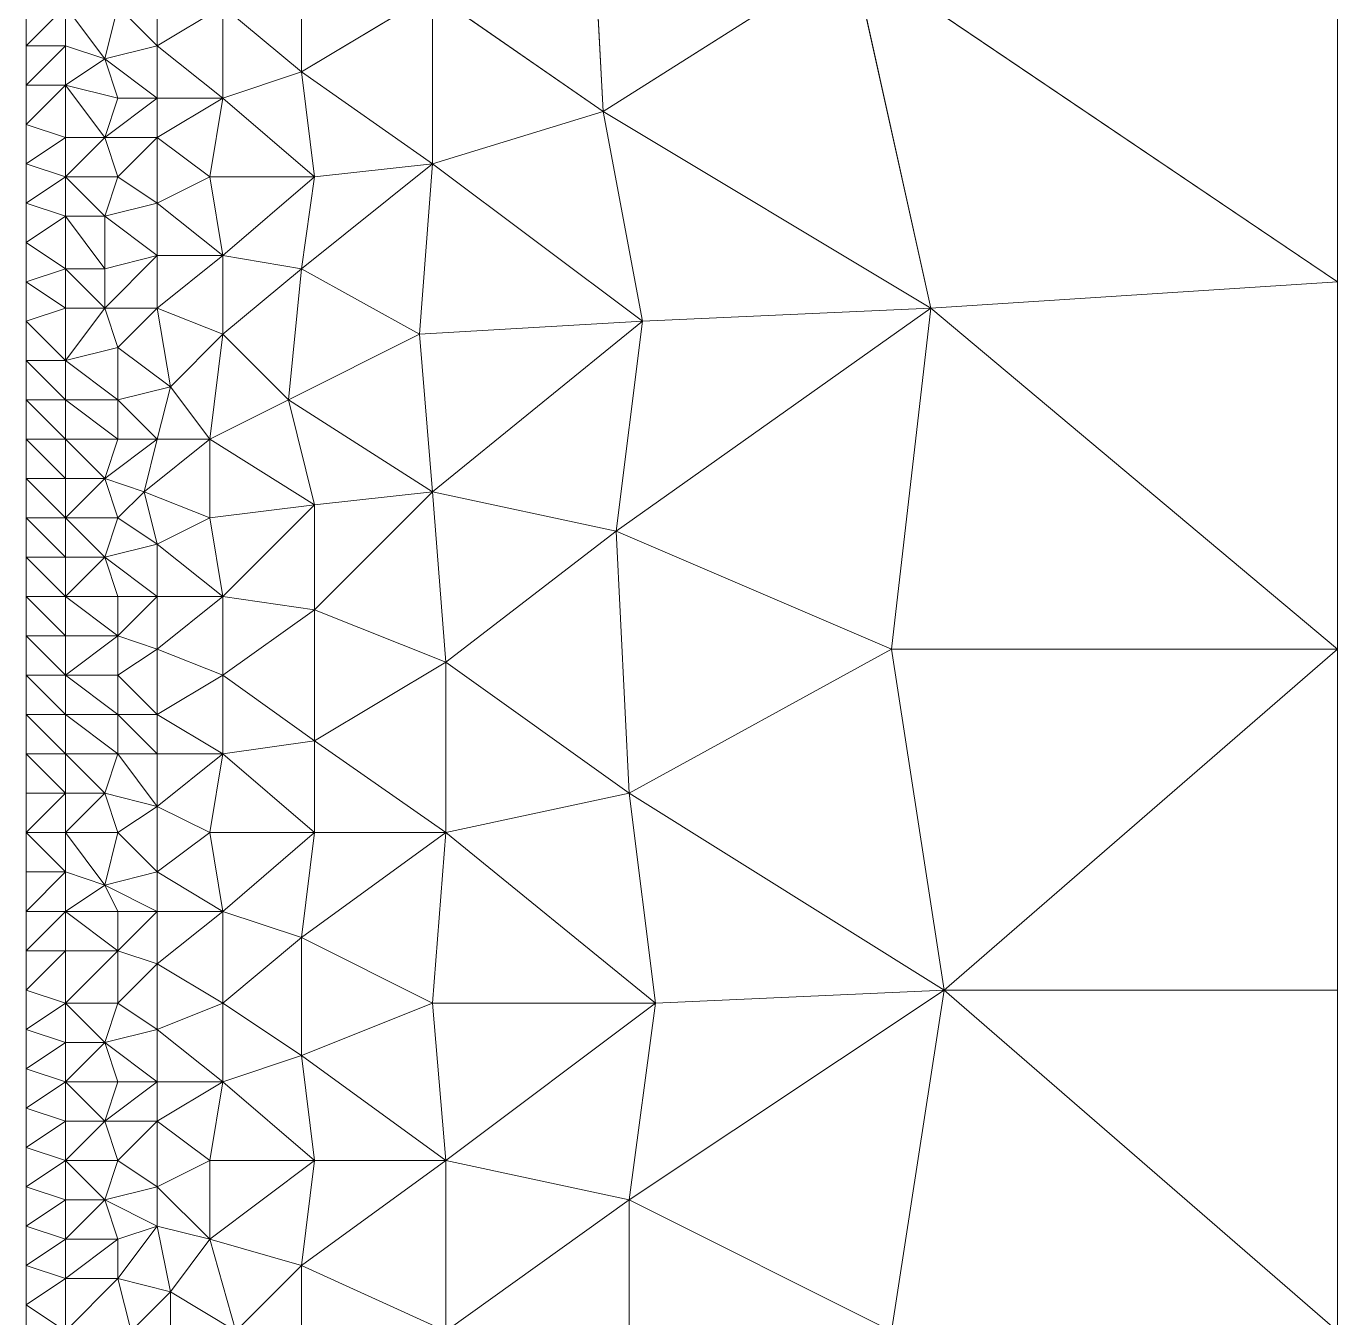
# Model space of a CAD drawing. Header units: metres. Extents: x 0 to 8, y 0 to 4.
# Drawn here: x 6 to 6.995, y 2.01 to 2.995 of the extents above; entities that cross this region are included whole.
import ezdxf

# ---------------------------------------------------------------- set-up
doc = ezdxf.new("R2010")
doc.units = ezdxf.units.M
doc.header["$MEASUREMENT"] = 0
doc.layers.add('losas-1', color=7, linetype='Continuous', lineweight=0)

msp = doc.modelspace()

# ---------------------------------------------------------------- linework, layer by layer
at = {"layer": 'losas-1'}
for p, q in [((6, 4), (6, 0)), ((6.43, 3.12), (6.44, 2.93)), ((6.21, 3.06), (6.21, 2.96)), ((6.63, 3.05), (6.44, 2.93)), ((6.69, 2.78), (6.63, 3.05)), ((6.63, 3.05), (7, 2.8)), ((6.1, 3.03), (6.1, 2.98)), ((6.31, 3.02), (6.21, 2.96)), ((6.31, 2.89), (6.31, 3.02)), ((6.44, 2.93), (6.31, 3.02)), ((6.03, 3.01), (6, 2.98)), ((6.03, 2.98), (6.03, 3.01)), ((6.03, 3.01), (6.06, 2.97)), ((6.06, 2.97), (6.07, 3.01)), ((6.1, 2.98), (6.07, 3.01)), ((6.15, 3.01), (6.1, 2.98)), ((6.15, 2.94), (6.15, 3.01)), ((6.21, 2.96), (6.15, 3.01)), ((6, 2.98), (6.03, 2.98)), ((6.03, 2.98), (6, 2.95)), ((6.03, 2.95), (6.03, 2.98)), ((6.06, 2.97), (6.03, 2.98)), ((6.1, 2.98), (6.06, 2.97)), ((6.1, 2.94), (6.1, 2.98)), ((6.15, 2.94), (6.1, 2.98)), ((6.06, 2.97), (6.03, 2.95)), ((6.07, 2.94), (6.06, 2.97)), ((6.06, 2.97), (6.1, 2.94)), ((6.21, 2.96), (6.15, 2.94)), ((6.22, 2.88), (6.21, 2.96)), ((6.21, 2.96), (6.31, 2.89)), ((6, 2.95), (6.03, 2.95)), ((6.03, 2.95), (6, 2.92)), ((6.03, 2.91), (6.03, 2.95)), ((6.03, 2.95), (6.06, 2.91)), ((6.07, 2.94), (6.03, 2.95)), ((6.06, 2.91), (6.07, 2.94)), ((6.1, 2.94), (6.06, 2.91)), ((6.1, 2.94), (6.07, 2.94)), ((6.15, 2.94), (6.1, 2.91)), ((6.15, 2.94), (6.1, 2.94)), ((6.1, 2.94), (6.1, 2.91)), ((6.15, 2.94), (6.14, 2.88)), ((6.15, 2.94), (6.22, 2.88)), ((6.44, 2.93), (6.31, 2.89)), ((6.47, 2.77), (6.44, 2.93)), ((6.44, 2.93), (6.69, 2.78)), ((6, 2.92), (6.03, 2.91)), ((6.03, 2.91), (6, 2.89)), ((6.03, 2.88), (6.03, 2.91)), ((6.06, 2.91), (6.03, 2.88)), ((6.06, 2.91), (6.03, 2.91)), ((6.07, 2.88), (6.06, 2.91)), ((6.1, 2.91), (6.06, 2.91)), ((6.1, 2.91), (6.07, 2.88)), ((6.14, 2.88), (6.1, 2.91)), ((6.1, 2.91), (6.1, 2.86)), ((6, 2.89), (6.03, 2.88)), ((6.31, 2.89), (6.21, 2.81)), ((6.31, 2.89), (6.22, 2.88)), ((6.31, 2.89), (6.3, 2.76)), ((6.31, 2.89), (6.47, 2.77)), ((6.03, 2.88), (6, 2.86)), ((6.03, 2.85), (6.03, 2.88)), ((6.03, 2.88), (6.06, 2.85)), ((6.07, 2.88), (6.03, 2.88)), ((6.06, 2.85), (6.07, 2.88)), ((6.1, 2.86), (6.07, 2.88)), ((6.14, 2.88), (6.1, 2.86)), ((6.15, 2.82), (6.14, 2.88)), ((6.22, 2.88), (6.14, 2.88)), ((6.22, 2.88), (6.15, 2.82)), ((6.22, 2.88), (6.21, 2.81)), ((6, 2.86), (6.03, 2.85)), ((6.1, 2.86), (6.06, 2.85)), ((6.1, 2.82), (6.1, 2.86)), ((6.15, 2.82), (6.1, 2.86)), ((6, 2.83), (6.03, 2.85)), ((6.03, 2.81), (6.03, 2.85)), ((6.03, 2.85), (6.06, 2.81)), ((6.06, 2.85), (6.03, 2.85)), ((6.06, 2.81), (6.06, 2.85)), ((6.06, 2.85), (6.1, 2.82)), ((6, 2.83), (6.03, 2.81)), ((6.1, 2.82), (6.06, 2.78)), ((6.1, 2.82), (6.06, 2.81)), ((6.15, 2.82), (6.1, 2.78)), ((6.15, 2.82), (6.1, 2.82)), ((6.1, 2.82), (6.1, 2.78)), ((6.21, 2.81), (6.15, 2.82)), ((6.15, 2.82), (6.15, 2.76)), ((6, 2.8), (6.03, 2.81)), ((6.03, 2.78), (6.03, 2.81)), ((6.03, 2.81), (6.06, 2.78)), ((6.06, 2.81), (6.03, 2.81)), ((6.06, 2.78), (6.06, 2.81)), ((6.21, 2.81), (6.15, 2.76)), ((6.21, 2.81), (6.2, 2.71)), ((6.3, 2.76), (6.21, 2.81)), ((6.03, 2.78), (6, 2.8)), ((7, 2.8), (6.69, 2.78)), ((6, 2.77), (6.03, 2.78)), ((6.03, 2.74), (6.03, 2.78)), ((6.06, 2.78), (6.03, 2.74)), ((6.06, 2.78), (6.03, 2.78)), ((6.07, 2.75), (6.06, 2.78)), ((6.1, 2.78), (6.06, 2.78)), ((6.1, 2.78), (6.07, 2.75)), ((6.15, 2.76), (6.1, 2.78)), ((6.1, 2.78), (6.11, 2.72)), ((6.69, 2.78), (6.45, 2.61)), ((6.69, 2.78), (6.47, 2.77)), ((6.69, 2.78), (6.66, 2.52)), ((6.69, 2.78), (7, 2.52)), ((6.03, 2.74), (6, 2.77)), ((6.47, 2.77), (6.3, 2.76)), ((6.47, 2.77), (6.31, 2.64)), ((6.45, 2.61), (6.47, 2.77)), ((6.15, 2.76), (6.11, 2.72)), ((6.15, 2.76), (6.14, 2.68)), ((6.2, 2.71), (6.15, 2.76)), ((6.3, 2.76), (6.2, 2.71)), ((6.3, 2.76), (6.31, 2.64)), ((6.07, 2.75), (6.03, 2.74)), ((6.07, 2.71), (6.07, 2.75)), ((6.11, 2.72), (6.07, 2.75)), ((6, 2.74), (6.03, 2.74)), ((6.03, 2.71), (6, 2.74)), ((6.03, 2.71), (6.03, 2.74)), ((6.03, 2.74), (6.07, 2.71)), ((6.11, 2.72), (6.07, 2.71)), ((6.1, 2.68), (6.11, 2.72)), ((6.14, 2.68), (6.11, 2.72)), ((6, 2.71), (6.03, 2.71)), ((6.03, 2.68), (6, 2.71)), ((6.03, 2.68), (6.03, 2.71)), ((6.03, 2.71), (6.07, 2.68)), ((6.07, 2.71), (6.03, 2.71)), ((6.07, 2.68), (6.07, 2.71)), ((6.07, 2.71), (6.1, 2.68)), ((6.2, 2.71), (6.14, 2.68)), ((6.22, 2.63), (6.2, 2.71)), ((6.31, 2.64), (6.2, 2.71)), ((6, 2.68), (6.03, 2.68)), ((6.03, 2.65), (6, 2.68)), ((6.03, 2.65), (6.03, 2.68)), ((6.03, 2.68), (6.06, 2.65)), ((6.07, 2.68), (6.03, 2.68)), ((6.06, 2.65), (6.07, 2.68)), ((6.1, 2.68), (6.06, 2.65)), ((6.1, 2.68), (6.07, 2.68)), ((6.09, 2.64), (6.14, 2.68)), ((6.1, 2.68), (6.09, 2.64)), ((6.14, 2.68), (6.1, 2.68)), ((6.14, 2.68), (6.22, 2.63)), ((6.14, 2.68), (6.14, 2.62)), ((6, 2.65), (6.03, 2.65)), ((6.03, 2.62), (6, 2.65)), ((6.03, 2.62), (6.03, 2.65)), ((6.06, 2.65), (6.03, 2.62)), ((6.06, 2.65), (6.03, 2.65)), ((6.07, 2.62), (6.06, 2.65)), ((6.09, 2.64), (6.06, 2.65)), ((6.09, 2.64), (6.07, 2.62)), ((6.14, 2.62), (6.09, 2.64)), ((6.09, 2.64), (6.1, 2.6)), ((6.31, 2.64), (6.22, 2.55)), ((6.31, 2.64), (6.22, 2.63)), ((6.31, 2.64), (6.45, 2.61)), ((6.31, 2.64), (6.32, 2.51)), ((6.22, 2.63), (6.14, 2.62)), ((6.22, 2.63), (6.15, 2.56)), ((6.22, 2.55), (6.22, 2.63)), ((6, 2.62), (6.03, 2.62)), ((6.03, 2.59), (6, 2.62)), ((6.03, 2.59), (6.03, 2.62)), ((6.03, 2.62), (6.06, 2.59)), ((6.07, 2.62), (6.03, 2.62)), ((6.06, 2.59), (6.07, 2.62)), ((6.1, 2.6), (6.07, 2.62)), ((6.14, 2.62), (6.1, 2.6)), ((6.14, 2.62), (6.15, 2.56)), ((6.45, 2.61), (6.32, 2.51)), ((6.66, 2.52), (6.45, 2.61)), ((6.45, 2.61), (6.46, 2.41)), ((6.1, 2.6), (6.06, 2.59)), ((6.1, 2.56), (6.1, 2.6)), ((6.15, 2.56), (6.1, 2.6)), ((6, 2.59), (6.03, 2.59)), ((6.03, 2.56), (6, 2.59)), ((6.03, 2.56), (6.03, 2.59)), ((6.06, 2.59), (6.03, 2.56)), ((6.06, 2.59), (6.03, 2.59)), ((6.07, 2.56), (6.06, 2.59)), ((6.06, 2.59), (6.1, 2.56)), ((6, 2.56), (6.03, 2.56)), ((6.03, 2.53), (6, 2.56)), ((6.03, 2.53), (6.03, 2.56)), ((6.03, 2.56), (6.07, 2.53)), ((6.07, 2.56), (6.03, 2.56)), ((6.07, 2.53), (6.07, 2.56)), ((6.1, 2.56), (6.07, 2.53)), ((6.1, 2.56), (6.07, 2.56)), ((6.15, 2.56), (6.1, 2.52)), ((6.15, 2.56), (6.1, 2.56)), ((6.1, 2.56), (6.1, 2.52)), ((6.15, 2.56), (6.22, 2.55)), ((6.15, 2.56), (6.15, 2.5)), ((6.22, 2.55), (6.15, 2.5)), ((6.32, 2.51), (6.22, 2.55)), ((6.22, 2.55), (6.22, 2.45)), ((6, 2.53), (6.03, 2.53)), ((6.03, 2.5), (6, 2.53)), ((6.03, 2.5), (6.03, 2.53)), ((6.07, 2.53), (6.03, 2.5)), ((6.07, 2.53), (6.03, 2.53)), ((6.07, 2.5), (6.07, 2.53)), ((6.1, 2.52), (6.07, 2.53)), ((6.1, 2.52), (6.07, 2.5)), ((6.15, 2.5), (6.1, 2.52)), ((6.1, 2.52), (6.1, 2.47)), ((6.66, 2.52), (6.46, 2.41)), ((6.7, 2.26), (6.66, 2.52)), ((7, 2.52), (6.66, 2.52)), ((7, 2.52), (6.7, 2.26)), ((6.32, 2.51), (6.22, 2.45)), ((6.32, 2.38), (6.32, 2.51)), ((6.46, 2.41), (6.32, 2.51)), ((6, 2.5), (6.03, 2.5)), ((6.03, 2.47), (6, 2.5)), ((6.03, 2.47), (6.03, 2.5)), ((6.03, 2.5), (6.07, 2.47)), ((6.07, 2.5), (6.03, 2.5)), ((6.07, 2.47), (6.07, 2.5)), ((6.1, 2.47), (6.07, 2.5)), ((6.15, 2.5), (6.1, 2.47)), ((6.15, 2.44), (6.15, 2.5)), ((6.22, 2.45), (6.15, 2.5)), ((6, 2.47), (6.03, 2.47)), ((6.03, 2.44), (6, 2.47)), ((6.03, 2.44), (6.03, 2.47)), ((6.03, 2.47), (6.07, 2.44)), ((6.07, 2.47), (6.03, 2.47)), ((6.07, 2.47), (6.1, 2.44)), ((6.1, 2.47), (6.07, 2.47)), ((6.07, 2.47), (6.07, 2.44)), ((6.1, 2.44), (6.1, 2.47)), ((6.15, 2.44), (6.1, 2.47)), ((6.22, 2.45), (6.15, 2.44)), ((6.22, 2.38), (6.22, 2.45)), ((6.32, 2.38), (6.22, 2.45)), ((6, 2.44), (6.03, 2.44)), ((6.03, 2.41), (6, 2.44)), ((6.03, 2.44), (6.06, 2.41)), ((6.07, 2.44), (6.03, 2.44)), ((6.03, 2.44), (6.03, 2.41)), ((6.06, 2.41), (6.07, 2.44)), ((6.07, 2.44), (6.1, 2.4)), ((6.1, 2.44), (6.07, 2.44)), ((6.1, 2.4), (6.1, 2.44)), ((6.15, 2.44), (6.1, 2.4)), ((6.15, 2.44), (6.1, 2.44)), ((6.15, 2.44), (6.14, 2.38)), ((6.15, 2.44), (6.22, 2.38)), ((6, 2.41), (6.03, 2.41)), ((6.03, 2.41), (6, 2.38)), ((6.06, 2.41), (6.03, 2.38)), ((6.06, 2.41), (6.03, 2.41)), ((6.03, 2.41), (6.03, 2.38)), ((6.07, 2.38), (6.06, 2.41)), ((6.06, 2.41), (6.1, 2.4)), ((6.46, 2.41), (6.32, 2.38)), ((6.48, 2.25), (6.46, 2.41)), ((6.7, 2.26), (6.46, 2.41)), ((6.1, 2.4), (6.07, 2.38)), ((6.14, 2.38), (6.1, 2.4)), ((6.1, 2.4), (6.1, 2.35)), ((6, 2.38), (6.03, 2.38)), ((6.03, 2.35), (6, 2.38)), ((6.03, 2.38), (6.06, 2.34)), ((6.07, 2.38), (6.03, 2.38)), ((6.03, 2.38), (6.03, 2.35)), ((6.06, 2.34), (6.07, 2.38)), ((6.1, 2.35), (6.07, 2.38)), ((6.14, 2.38), (6.1, 2.35)), ((6.22, 2.38), (6.14, 2.38)), ((6.14, 2.38), (6.15, 2.32)), ((6.22, 2.38), (6.15, 2.32)), ((6.21, 2.3), (6.22, 2.38)), ((6.32, 2.38), (6.21, 2.3)), ((6.32, 2.38), (6.22, 2.38)), ((6.32, 2.38), (6.31, 2.25)), ((6.32, 2.38), (6.48, 2.25)), ((6, 2.35), (6.03, 2.35)), ((6.03, 2.35), (6, 2.32)), ((6.03, 2.35), (6.06, 2.34)), ((6.03, 2.32), (6.03, 2.35)), ((6.1, 2.35), (6.06, 2.34)), ((6.1, 2.32), (6.1, 2.35)), ((6.15, 2.32), (6.1, 2.35)), ((6.06, 2.34), (6.03, 2.32)), ((6.06, 2.34), (6.1, 2.32)), ((6.06, 2.34), (6.07, 2.32)), ((6, 2.32), (6.03, 2.32)), ((6.03, 2.32), (6, 2.29)), ((6.03, 2.29), (6.03, 2.32)), ((6.03, 2.32), (6.07, 2.29)), ((6.07, 2.32), (6.03, 2.32)), ((6.1, 2.32), (6.07, 2.29)), ((6.1, 2.32), (6.07, 2.32)), ((6.07, 2.32), (6.07, 2.29)), ((6.1, 2.28), (6.1, 2.32)), ((6.15, 2.32), (6.1, 2.28)), ((6.15, 2.32), (6.1, 2.32)), ((6.15, 2.32), (6.21, 2.3)), ((6.15, 2.32), (6.15, 2.25)), ((6.21, 2.3), (6.15, 2.25)), ((6.31, 2.25), (6.21, 2.3)), ((6.21, 2.3), (6.21, 2.21)), ((6, 2.29), (6.03, 2.29)), ((6.03, 2.29), (6, 2.26)), ((6.03, 2.25), (6.03, 2.29)), ((6.07, 2.29), (6.03, 2.25)), ((6.07, 2.29), (6.03, 2.29)), ((6.07, 2.29), (6.1, 2.28)), ((6.07, 2.25), (6.07, 2.29)), ((6.1, 2.28), (6.07, 2.25)), ((6.15, 2.25), (6.1, 2.28)), ((6.1, 2.28), (6.1, 2.23)), ((6, 2.26), (6.03, 2.25)), ((6.7, 2.26), (6.46, 2.1)), ((6.7, 2.26), (6.48, 2.25)), ((6.7, 2.26), (6.66, 2)), ((6.7, 2.26), (7, 2)), ((7, 2.26), (6.7, 2.26)), ((6.03, 2.25), (6, 2.23)), ((6.03, 2.22), (6.03, 2.25)), ((6.03, 2.25), (6.06, 2.22)), ((6.07, 2.25), (6.03, 2.25)), ((6.06, 2.22), (6.07, 2.25)), ((6.1, 2.23), (6.07, 2.25)), ((6.15, 2.25), (6.1, 2.23)), ((6.15, 2.19), (6.15, 2.25)), ((6.21, 2.21), (6.15, 2.25)), ((6.31, 2.25), (6.21, 2.21)), ((6.48, 2.25), (6.31, 2.25)), ((6.31, 2.25), (6.32, 2.13)), ((6.48, 2.25), (6.32, 2.13)), ((6.46, 2.1), (6.48, 2.25)), ((6, 2.23), (6.03, 2.22)), ((6.1, 2.23), (6.06, 2.22)), ((6.1, 2.19), (6.1, 2.23)), ((6.15, 2.19), (6.1, 2.23)), ((6.03, 2.22), (6, 2.2)), ((6.03, 2.19), (6.03, 2.22)), ((6.06, 2.22), (6.03, 2.19)), ((6.06, 2.22), (6.03, 2.22)), ((6.07, 2.19), (6.06, 2.22)), ((6.06, 2.22), (6.1, 2.19)), ((6.21, 2.21), (6.15, 2.19)), ((6.22, 2.13), (6.21, 2.21)), ((6.32, 2.13), (6.21, 2.21)), ((6, 2.2), (6.03, 2.19)), ((6.03, 2.19), (6, 2.17)), ((6.03, 2.16), (6.03, 2.19)), ((6.03, 2.19), (6.06, 2.16)), ((6.07, 2.19), (6.03, 2.19)), ((6.06, 2.16), (6.07, 2.19)), ((6.1, 2.19), (6.06, 2.16)), ((6.1, 2.19), (6.07, 2.19)), ((6.15, 2.19), (6.1, 2.16)), ((6.15, 2.19), (6.1, 2.19)), ((6.1, 2.19), (6.1, 2.16)), ((6.15, 2.19), (6.14, 2.13)), ((6.15, 2.19), (6.22, 2.13)), ((6, 2.17), (6.03, 2.16)), ((6.03, 2.16), (6, 2.14)), ((6.03, 2.13), (6.03, 2.16)), ((6.06, 2.16), (6.03, 2.13)), ((6.06, 2.16), (6.03, 2.16)), ((6.07, 2.13), (6.06, 2.16)), ((6.1, 2.16), (6.06, 2.16)), ((6.1, 2.16), (6.07, 2.13)), ((6.14, 2.13), (6.1, 2.16)), ((6.1, 2.16), (6.1, 2.11)), ((6, 2.14), (6.03, 2.13)), ((6.03, 2.13), (6, 2.11)), ((6.03, 2.1), (6.03, 2.13)), ((6.03, 2.13), (6.06, 2.1)), ((6.07, 2.13), (6.03, 2.13)), ((6.06, 2.1), (6.07, 2.13)), ((6.1, 2.11), (6.07, 2.13)), ((6.14, 2.13), (6.1, 2.11)), ((6.14, 2.13), (6.22, 2.13)), ((6.14, 2.07), (6.14, 2.13)), ((6.22, 2.13), (6.14, 2.07)), ((6.32, 2.13), (6.21, 2.05)), ((6.22, 2.13), (6.21, 2.05)), ((6.32, 2.13), (6.22, 2.13)), ((6.32, 2.13), (6.46, 2.1)), ((6.32, 2.13), (6.32, 2)), ((6, 2.11), (6.03, 2.1)), ((6.1, 2.11), (6.06, 2.1)), ((6.1, 2.08), (6.1, 2.11)), ((6.14, 2.07), (6.1, 2.11)), ((6.03, 2.1), (6, 2.08)), ((6.03, 2.07), (6.03, 2.1)), ((6.06, 2.1), (6.03, 2.07)), ((6.06, 2.1), (6.03, 2.1)), ((6.07, 2.07), (6.06, 2.1)), ((6.06, 2.1), (6.1, 2.08)), ((6.46, 2.1), (6.32, 2)), ((6.66, 2), (6.46, 2.1)), ((6.46, 2.1), (6.46, 1.9)), ((6, 2.08), (6.03, 2.07)), ((6.1, 2.08), (6.07, 2.04)), ((6.1, 2.08), (6.07, 2.07)), ((6.11, 2.03), (6.1, 2.08)), ((6.14, 2.07), (6.1, 2.08)), ((6.03, 2.07), (6, 2.05)), ((6.03, 2.04), (6.03, 2.07)), ((6.07, 2.07), (6.03, 2.04)), ((6.07, 2.07), (6.03, 2.07)), ((6.07, 2.04), (6.07, 2.07)), ((6.14, 2.07), (6.11, 2.03)), ((6.14, 2.07), (6.16, 2)), ((6.21, 2.05), (6.14, 2.07)), ((6, 2.05), (6.03, 2.04)), ((6.21, 2.05), (6.16, 2)), ((6.32, 2), (6.21, 2.05)), ((6.21, 2.05), (6.21, 1.95)), ((6, 2.02), (6.03, 2.04)), ((6.03, 2), (6.03, 2.04)), ((6.07, 2.04), (6.03, 2)), ((6.07, 2.04), (6.03, 2.04)), ((6.08, 2), (6.07, 2.04)), ((6.11, 2.03), (6.07, 2.04)), ((6.11, 2.03), (6.08, 2)), ((6.16, 2), (6.11, 2.03)), ((6.11, 2.03), (6.11, 1.97)), ((6, 2.02), (6.03, 2))]:
    msp.add_line(p, q, dxfattribs=at)
for points in [[(6.44, 2.93), (6.43, 3.12), (6.31, 3.02)], [(6.44, 2.93), (6.63, 3.05), (6.43, 3.12)], [(6.63, 3.05), (7, 2.8), (7, 3.12)], [(6.21, 2.96), (6.21, 3.06), (6.15, 3.01)], [(6.21, 2.96), (6.31, 3.02), (6.21, 3.06)], [(6.44, 2.93), (6.69, 2.78), (6.63, 3.05)], [(6.69, 2.78), (7, 2.8), (6.63, 3.05)], [(6.1, 2.98), (6.1, 3.03), (6.07, 3.01)], [(6.1, 2.98), (6.15, 3.01), (6.1, 3.03)], [(6.21, 2.96), (6.31, 2.89), (6.31, 3.02)], [(6.31, 2.89), (6.44, 2.93), (6.31, 3.02)], [(6.03, 3.01), (6, 2.98), (6.03, 2.98)], [(6.03, 3.01), (6.06, 2.97), (6.07, 3.01)], [(6.03, 2.98), (6.06, 2.97), (6.03, 3.01)], [(6.06, 2.97), (6.1, 2.98), (6.07, 3.01)], [(6.1, 2.98), (6.15, 2.94), (6.15, 3.01)], [(6.15, 2.94), (6.21, 2.96), (6.15, 3.01)], [(6.03, 2.98), (6, 2.95), (6.03, 2.95)], [(6.03, 2.95), (6.06, 2.97), (6.03, 2.98)], [(6.06, 2.97), (6.1, 2.94), (6.1, 2.98)], [(6.1, 2.98), (6.1, 2.94), (6.15, 2.94)], [(6.03, 2.95), (6.07, 2.94), (6.06, 2.97)], [(6.07, 2.94), (6.1, 2.94), (6.06, 2.97)], [(6.15, 2.94), (6.22, 2.88), (6.21, 2.96)], [(6.22, 2.88), (6.31, 2.89), (6.21, 2.96)], [(6.03, 2.95), (6, 2.92), (6.03, 2.91)], [(6.03, 2.95), (6.06, 2.91), (6.07, 2.94)], [(6.03, 2.91), (6.06, 2.91), (6.03, 2.95)], [(6.06, 2.91), (6.1, 2.91), (6.1, 2.94)], [(6.06, 2.91), (6.1, 2.94), (6.07, 2.94)], [(6.1, 2.91), (6.14, 2.88), (6.15, 2.94)], [(6.1, 2.91), (6.15, 2.94), (6.1, 2.94)], [(6.14, 2.88), (6.22, 2.88), (6.15, 2.94)], [(6.31, 2.89), (6.47, 2.77), (6.44, 2.93)], [(6.47, 2.77), (6.69, 2.78), (6.44, 2.93)], [(6.03, 2.91), (6, 2.89), (6.03, 2.88)], [(6.03, 2.88), (6.07, 2.88), (6.06, 2.91)], [(6.03, 2.88), (6.06, 2.91), (6.03, 2.91)], [(6.07, 2.88), (6.1, 2.91), (6.06, 2.91)], [(6.1, 2.86), (6.1, 2.91), (6.07, 2.88)], [(6.1, 2.86), (6.14, 2.88), (6.1, 2.91)], [(6.21, 2.81), (6.3, 2.76), (6.31, 2.89)], [(6.21, 2.81), (6.31, 2.89), (6.22, 2.88)], [(6.3, 2.76), (6.47, 2.77), (6.31, 2.89)], [(6.03, 2.88), (6, 2.86), (6.03, 2.85)], [(6.03, 2.88), (6.06, 2.85), (6.07, 2.88)], [(6.03, 2.85), (6.06, 2.85), (6.03, 2.88)], [(6.06, 2.85), (6.1, 2.86), (6.07, 2.88)], [(6.1, 2.86), (6.15, 2.82), (6.14, 2.88)], [(6.15, 2.82), (6.22, 2.88), (6.14, 2.88)], [(6.15, 2.82), (6.21, 2.81), (6.22, 2.88)], [(6.06, 2.85), (6.1, 2.82), (6.1, 2.86)], [(6.1, 2.86), (6.1, 2.82), (6.15, 2.82)], [(6.03, 2.85), (6, 2.83), (6.03, 2.81)], [(6.03, 2.85), (6.06, 2.81), (6.06, 2.85)], [(6.03, 2.81), (6.06, 2.81), (6.03, 2.85)], [(6.06, 2.81), (6.1, 2.82), (6.06, 2.85)], [(6.06, 2.78), (6.1, 2.78), (6.1, 2.82)], [(6.06, 2.78), (6.1, 2.82), (6.06, 2.81)], [(6.1, 2.78), (6.15, 2.76), (6.15, 2.82)], [(6.1, 2.78), (6.15, 2.82), (6.1, 2.82)], [(6.15, 2.76), (6.21, 2.81), (6.15, 2.82)], [(6.03, 2.81), (6, 2.8), (6.03, 2.78)], [(6.03, 2.81), (6.06, 2.78), (6.06, 2.81)], [(6.03, 2.78), (6.06, 2.78), (6.03, 2.81)], [(6.2, 2.71), (6.21, 2.81), (6.15, 2.76)], [(6.2, 2.71), (6.3, 2.76), (6.21, 2.81)], [(6.69, 2.78), (7, 2.52), (7, 2.8)], [(6, 2.77), (6.03, 2.74), (6.03, 2.78)], [(6.03, 2.74), (6.07, 2.75), (6.06, 2.78)], [(6.03, 2.74), (6.06, 2.78), (6.03, 2.78)], [(6.07, 2.75), (6.1, 2.78), (6.06, 2.78)], [(6.11, 2.72), (6.1, 2.78), (6.07, 2.75)], [(6.11, 2.72), (6.15, 2.76), (6.1, 2.78)], [(6.45, 2.61), (6.66, 2.52), (6.69, 2.78)], [(6.45, 2.61), (6.69, 2.78), (6.47, 2.77)], [(6.66, 2.52), (7, 2.52), (6.69, 2.78)], [(6.31, 2.64), (6.47, 2.77), (6.3, 2.76)], [(6.31, 2.64), (6.45, 2.61), (6.47, 2.77)], [(6.11, 2.72), (6.14, 2.68), (6.15, 2.76)], [(6.15, 2.76), (6.14, 2.68), (6.2, 2.71)], [(6.2, 2.71), (6.31, 2.64), (6.3, 2.76)], [(6.03, 2.74), (6.07, 2.71), (6.07, 2.75)], [(6.07, 2.71), (6.11, 2.72), (6.07, 2.75)], [(6, 2.74), (6.03, 2.71), (6.03, 2.74)], [(6.03, 2.71), (6.07, 2.71), (6.03, 2.74)], [(6.07, 2.71), (6.1, 2.68), (6.11, 2.72)], [(6.1, 2.68), (6.14, 2.68), (6.11, 2.72)], [(6, 2.71), (6.03, 2.68), (6.03, 2.71)], [(6.03, 2.71), (6.07, 2.68), (6.07, 2.71)], [(6.03, 2.68), (6.07, 2.68), (6.03, 2.71)], [(6.07, 2.68), (6.1, 2.68), (6.07, 2.71)], [(6.14, 2.68), (6.22, 2.63), (6.2, 2.71)], [(6.2, 2.71), (6.22, 2.63), (6.31, 2.64)], [(6, 2.68), (6.03, 2.65), (6.03, 2.68)], [(6.03, 2.68), (6.06, 2.65), (6.07, 2.68)], [(6.03, 2.65), (6.06, 2.65), (6.03, 2.68)], [(6.06, 2.65), (6.09, 2.64), (6.1, 2.68)], [(6.06, 2.65), (6.1, 2.68), (6.07, 2.68)], [(6.09, 2.64), (6.14, 2.68), (6.1, 2.68)], [(6.14, 2.62), (6.14, 2.68), (6.09, 2.64)], [(6.14, 2.62), (6.22, 2.63), (6.14, 2.68)], [(6, 2.65), (6.03, 2.62), (6.03, 2.65)], [(6.03, 2.62), (6.07, 2.62), (6.06, 2.65)], [(6.03, 2.62), (6.06, 2.65), (6.03, 2.65)], [(6.07, 2.62), (6.09, 2.64), (6.06, 2.65)], [(6.1, 2.6), (6.09, 2.64), (6.07, 2.62)], [(6.1, 2.6), (6.14, 2.62), (6.09, 2.64)], [(6.22, 2.55), (6.32, 2.51), (6.31, 2.64)], [(6.22, 2.55), (6.31, 2.64), (6.22, 2.63)], [(6.32, 2.51), (6.45, 2.61), (6.31, 2.64)], [(6.15, 2.56), (6.22, 2.63), (6.14, 2.62)], [(6.15, 2.56), (6.22, 2.55), (6.22, 2.63)], [(6, 2.62), (6.03, 2.59), (6.03, 2.62)], [(6.03, 2.62), (6.06, 2.59), (6.07, 2.62)], [(6.03, 2.59), (6.06, 2.59), (6.03, 2.62)], [(6.06, 2.59), (6.1, 2.6), (6.07, 2.62)], [(6.1, 2.6), (6.15, 2.56), (6.14, 2.62)], [(6.46, 2.41), (6.45, 2.61), (6.32, 2.51)], [(6.46, 2.41), (6.66, 2.52), (6.45, 2.61)], [(6.06, 2.59), (6.1, 2.56), (6.1, 2.6)], [(6.1, 2.6), (6.1, 2.56), (6.15, 2.56)], [(6, 2.59), (6.03, 2.56), (6.03, 2.59)], [(6.03, 2.56), (6.07, 2.56), (6.06, 2.59)], [(6.03, 2.56), (6.06, 2.59), (6.03, 2.59)], [(6.07, 2.56), (6.1, 2.56), (6.06, 2.59)], [(6, 2.56), (6.03, 2.53), (6.03, 2.56)], [(6.03, 2.56), (6.07, 2.53), (6.07, 2.56)], [(6.03, 2.53), (6.07, 2.53), (6.03, 2.56)], [(6.07, 2.53), (6.1, 2.52), (6.1, 2.56)], [(6.07, 2.53), (6.1, 2.56), (6.07, 2.56)], [(6.1, 2.52), (6.15, 2.5), (6.15, 2.56)], [(6.1, 2.52), (6.15, 2.56), (6.1, 2.56)], [(6.15, 2.5), (6.22, 2.55), (6.15, 2.56)], [(6.22, 2.45), (6.22, 2.55), (6.15, 2.5)], [(6.22, 2.45), (6.32, 2.51), (6.22, 2.55)], [(6, 2.53), (6.03, 2.5), (6.03, 2.53)], [(6.03, 2.5), (6.07, 2.5), (6.07, 2.53)], [(6.03, 2.5), (6.07, 2.53), (6.03, 2.53)], [(6.07, 2.5), (6.1, 2.52), (6.07, 2.53)], [(6.1, 2.47), (6.1, 2.52), (6.07, 2.5)], [(6.1, 2.47), (6.15, 2.5), (6.1, 2.52)], [(6.46, 2.41), (6.7, 2.26), (6.66, 2.52)], [(6.7, 2.26), (7, 2.52), (6.66, 2.52)], [(6.7, 2.26), (7, 2.26), (7, 2.52)], [(6.22, 2.45), (6.32, 2.38), (6.32, 2.51)], [(6.32, 2.38), (6.46, 2.41), (6.32, 2.51)], [(6, 2.5), (6.03, 2.47), (6.03, 2.5)], [(6.03, 2.5), (6.07, 2.47), (6.07, 2.5)], [(6.03, 2.47), (6.07, 2.47), (6.03, 2.5)], [(6.07, 2.47), (6.1, 2.47), (6.07, 2.5)], [(6.1, 2.47), (6.15, 2.44), (6.15, 2.5)], [(6.15, 2.44), (6.22, 2.45), (6.15, 2.5)], [(6, 2.47), (6.03, 2.44), (6.03, 2.47)], [(6.03, 2.47), (6.07, 2.44), (6.07, 2.47)], [(6.03, 2.44), (6.07, 2.44), (6.03, 2.47)], [(6.07, 2.47), (6.1, 2.44), (6.1, 2.47)], [(6.07, 2.44), (6.1, 2.44), (6.07, 2.47)], [(6.1, 2.47), (6.1, 2.44), (6.15, 2.44)], [(6.15, 2.44), (6.22, 2.38), (6.22, 2.45)], [(6.22, 2.45), (6.22, 2.38), (6.32, 2.38)], [(6, 2.44), (6.03, 2.41), (6.03, 2.44)], [(6.03, 2.44), (6.06, 2.41), (6.07, 2.44)], [(6.03, 2.41), (6.06, 2.41), (6.03, 2.44)], [(6.06, 2.41), (6.1, 2.4), (6.07, 2.44)], [(6.07, 2.44), (6.1, 2.4), (6.1, 2.44)], [(6.1, 2.4), (6.14, 2.38), (6.15, 2.44)], [(6.1, 2.4), (6.15, 2.44), (6.1, 2.44)], [(6.14, 2.38), (6.22, 2.38), (6.15, 2.44)], [(6.03, 2.41), (6, 2.38), (6.03, 2.38)], [(6.03, 2.38), (6.07, 2.38), (6.06, 2.41)], [(6.03, 2.38), (6.06, 2.41), (6.03, 2.41)], [(6.07, 2.38), (6.1, 2.4), (6.06, 2.41)], [(6.32, 2.38), (6.48, 2.25), (6.46, 2.41)], [(6.46, 2.41), (6.48, 2.25), (6.7, 2.26)], [(6.1, 2.35), (6.1, 2.4), (6.07, 2.38)], [(6.1, 2.35), (6.14, 2.38), (6.1, 2.4)], [(6, 2.38), (6.03, 2.35), (6.03, 2.38)], [(6.03, 2.38), (6.06, 2.34), (6.07, 2.38)], [(6.03, 2.35), (6.06, 2.34), (6.03, 2.38)], [(6.06, 2.34), (6.1, 2.35), (6.07, 2.38)], [(6.1, 2.35), (6.15, 2.32), (6.14, 2.38)], [(6.15, 2.32), (6.22, 2.38), (6.14, 2.38)], [(6.15, 2.32), (6.21, 2.3), (6.22, 2.38)], [(6.21, 2.3), (6.31, 2.25), (6.32, 2.38)], [(6.21, 2.3), (6.32, 2.38), (6.22, 2.38)], [(6.31, 2.25), (6.48, 2.25), (6.32, 2.38)], [(6.03, 2.35), (6, 2.32), (6.03, 2.32)], [(6.03, 2.32), (6.06, 2.34), (6.03, 2.35)], [(6.06, 2.34), (6.1, 2.32), (6.1, 2.35)], [(6.1, 2.35), (6.1, 2.32), (6.15, 2.32)], [(6.03, 2.32), (6.07, 2.32), (6.06, 2.34)], [(6.07, 2.32), (6.1, 2.32), (6.06, 2.34)], [(6.03, 2.32), (6, 2.29), (6.03, 2.29)], [(6.03, 2.32), (6.07, 2.29), (6.07, 2.32)], [(6.03, 2.29), (6.07, 2.29), (6.03, 2.32)], [(6.07, 2.29), (6.1, 2.28), (6.1, 2.32)], [(6.07, 2.29), (6.1, 2.32), (6.07, 2.32)], [(6.1, 2.28), (6.15, 2.25), (6.15, 2.32)], [(6.1, 2.28), (6.15, 2.32), (6.1, 2.32)], [(6.15, 2.25), (6.21, 2.3), (6.15, 2.32)], [(6.21, 2.21), (6.21, 2.3), (6.15, 2.25)], [(6.21, 2.21), (6.31, 2.25), (6.21, 2.3)], [(6.03, 2.29), (6, 2.26), (6.03, 2.25)], [(6.03, 2.25), (6.07, 2.25), (6.07, 2.29)], [(6.03, 2.25), (6.07, 2.29), (6.03, 2.29)], [(6.07, 2.25), (6.1, 2.28), (6.07, 2.29)], [(6.1, 2.23), (6.1, 2.28), (6.07, 2.25)], [(6.1, 2.23), (6.15, 2.25), (6.1, 2.28)], [(6.46, 2.1), (6.66, 2), (6.7, 2.26)], [(6.46, 2.1), (6.7, 2.26), (6.48, 2.25)], [(6.66, 2), (7, 2), (6.7, 2.26)], [(6.7, 2.26), (7, 2), (7, 2.26)], [(6.03, 2.25), (6, 2.23), (6.03, 2.22)], [(6.03, 2.25), (6.06, 2.22), (6.07, 2.25)], [(6.03, 2.22), (6.06, 2.22), (6.03, 2.25)], [(6.06, 2.22), (6.1, 2.23), (6.07, 2.25)], [(6.1, 2.23), (6.15, 2.19), (6.15, 2.25)], [(6.15, 2.19), (6.21, 2.21), (6.15, 2.25)], [(6.21, 2.21), (6.32, 2.13), (6.31, 2.25)], [(6.32, 2.13), (6.48, 2.25), (6.31, 2.25)], [(6.32, 2.13), (6.46, 2.1), (6.48, 2.25)], [(6.06, 2.22), (6.1, 2.19), (6.1, 2.23)], [(6.1, 2.23), (6.1, 2.19), (6.15, 2.19)], [(6.03, 2.22), (6, 2.2), (6.03, 2.19)], [(6.03, 2.19), (6.07, 2.19), (6.06, 2.22)], [(6.03, 2.19), (6.06, 2.22), (6.03, 2.22)], [(6.07, 2.19), (6.1, 2.19), (6.06, 2.22)], [(6.15, 2.19), (6.22, 2.13), (6.21, 2.21)], [(6.21, 2.21), (6.22, 2.13), (6.32, 2.13)], [(6.03, 2.19), (6, 2.17), (6.03, 2.16)], [(6.03, 2.19), (6.06, 2.16), (6.07, 2.19)], [(6.03, 2.16), (6.06, 2.16), (6.03, 2.19)], [(6.06, 2.16), (6.1, 2.16), (6.1, 2.19)], [(6.06, 2.16), (6.1, 2.19), (6.07, 2.19)], [(6.1, 2.16), (6.14, 2.13), (6.15, 2.19)], [(6.1, 2.16), (6.15, 2.19), (6.1, 2.19)], [(6.14, 2.13), (6.22, 2.13), (6.15, 2.19)], [(6.03, 2.16), (6, 2.14), (6.03, 2.13)], [(6.03, 2.13), (6.07, 2.13), (6.06, 2.16)], [(6.03, 2.13), (6.06, 2.16), (6.03, 2.16)], [(6.07, 2.13), (6.1, 2.16), (6.06, 2.16)], [(6.1, 2.11), (6.1, 2.16), (6.07, 2.13)], [(6.1, 2.11), (6.14, 2.13), (6.1, 2.16)], [(6.03, 2.13), (6, 2.11), (6.03, 2.1)], [(6.03, 2.13), (6.06, 2.1), (6.07, 2.13)], [(6.03, 2.1), (6.06, 2.1), (6.03, 2.13)], [(6.06, 2.1), (6.1, 2.11), (6.07, 2.13)], [(6.1, 2.11), (6.14, 2.07), (6.14, 2.13)], [(6.14, 2.07), (6.21, 2.05), (6.22, 2.13)], [(6.14, 2.07), (6.22, 2.13), (6.14, 2.13)], [(6.21, 2.05), (6.32, 2), (6.32, 2.13)], [(6.21, 2.05), (6.32, 2.13), (6.22, 2.13)], [(6.32, 2), (6.46, 2.1), (6.32, 2.13)], [(6.06, 2.1), (6.1, 2.08), (6.1, 2.11)], [(6.1, 2.11), (6.1, 2.08), (6.14, 2.07)], [(6.03, 2.1), (6, 2.08), (6.03, 2.07)], [(6.03, 2.07), (6.07, 2.07), (6.06, 2.1)], [(6.03, 2.07), (6.06, 2.1), (6.03, 2.1)], [(6.07, 2.07), (6.1, 2.08), (6.06, 2.1)], [(6.46, 1.9), (6.46, 2.1), (6.32, 2)], [(6.46, 1.9), (6.66, 2), (6.46, 2.1)], [(6.07, 2.04), (6.11, 2.03), (6.1, 2.08)], [(6.07, 2.04), (6.1, 2.08), (6.07, 2.07)], [(6.11, 2.03), (6.14, 2.07), (6.1, 2.08)], [(6.03, 2.07), (6, 2.05), (6.03, 2.04)], [(6.03, 2.04), (6.07, 2.04), (6.07, 2.07)], [(6.03, 2.04), (6.07, 2.07), (6.03, 2.07)], [(6.11, 2.03), (6.16, 2), (6.14, 2.07)], [(6.14, 2.07), (6.16, 2), (6.21, 2.05)], [(6.21, 1.95), (6.21, 2.05), (6.16, 2)], [(6.21, 1.95), (6.32, 2), (6.21, 2.05)], [(6.03, 2.04), (6, 2.02), (6.03, 2)], [(6.03, 2), (6.08, 2), (6.07, 2.04)], [(6.03, 2), (6.07, 2.04), (6.03, 2.04)], [(6.08, 2), (6.11, 2.03), (6.07, 2.04)], [(6.11, 1.97), (6.11, 2.03), (6.08, 2)], [(6.11, 1.97), (6.16, 2), (6.11, 2.03)]]:
    msp.add_3dface(points, dxfattribs=at)
for points, invisible_edges in [([(6, 3.01), (6, 2.98), (6.03, 3.01)], 1), ([(6, 2.98), (6, 2.95), (6.03, 2.98)], 1), ([(6, 2.95), (6, 2.92), (6.03, 2.95)], 1), ([(6, 2.92), (6, 2.89), (6.03, 2.91)], 1), ([(6, 2.89), (6, 2.86), (6.03, 2.88)], 1), ([(6.03, 2.85), (6, 2.86), (6, 2.83)], 2), ([(6, 2.83), (6, 2.8), (6.03, 2.81)], 1), ([(6.03, 2.78), (6, 2.8), (6, 2.77)], 2), ([(6, 2.77), (6, 2.74), (6.03, 2.74)], 1), ([(6, 2.74), (6, 2.71), (6.03, 2.71)], 1), ([(6, 2.71), (6, 2.68), (6.03, 2.68)], 1), ([(6, 2.68), (6, 2.65), (6.03, 2.65)], 1), ([(6, 2.65), (6, 2.62), (6.03, 2.62)], 1), ([(6, 2.62), (6, 2.59), (6.03, 2.59)], 1), ([(6, 2.59), (6, 2.56), (6.03, 2.56)], 1), ([(6, 2.56), (6, 2.53), (6.03, 2.53)], 1), ([(6, 2.53), (6, 2.5), (6.03, 2.5)], 1), ([(6, 2.5), (6, 2.47), (6.03, 2.47)], 1), ([(6, 2.47), (6, 2.44), (6.03, 2.44)], 1), ([(6, 2.44), (6, 2.41), (6.03, 2.41)], 1), ([(6, 2.41), (6, 2.38), (6.03, 2.41)], 1), ([(6, 2.38), (6, 2.35), (6.03, 2.35)], 1), ([(6, 2.35), (6, 2.32), (6.03, 2.35)], 1), ([(6, 2.32), (6, 2.29), (6.03, 2.32)], 1), ([(6, 2.29), (6, 2.26), (6.03, 2.29)], 1), ([(6, 2.26), (6, 2.23), (6.03, 2.25)], 1), ([(6, 2.23), (6, 2.2), (6.03, 2.22)], 1), ([(6, 2.2), (6, 2.17), (6.03, 2.19)], 1), ([(6, 2.17), (6, 2.14), (6.03, 2.16)], 1), ([(6, 2.14), (6, 2.11), (6.03, 2.13)], 1), ([(6, 2.11), (6, 2.08), (6.03, 2.1)], 1), ([(6, 2.08), (6, 2.05), (6.03, 2.07)], 1), ([(6.03, 2.04), (6, 2.05), (6, 2.02)], 2), ([(6, 2.02), (6, 1.98), (6.03, 2)], 1)]:
    msp.add_3dface(points, dxfattribs=dict(at, invisible_edges=invisible_edges))

doc.saveas('drawing.dxf')
